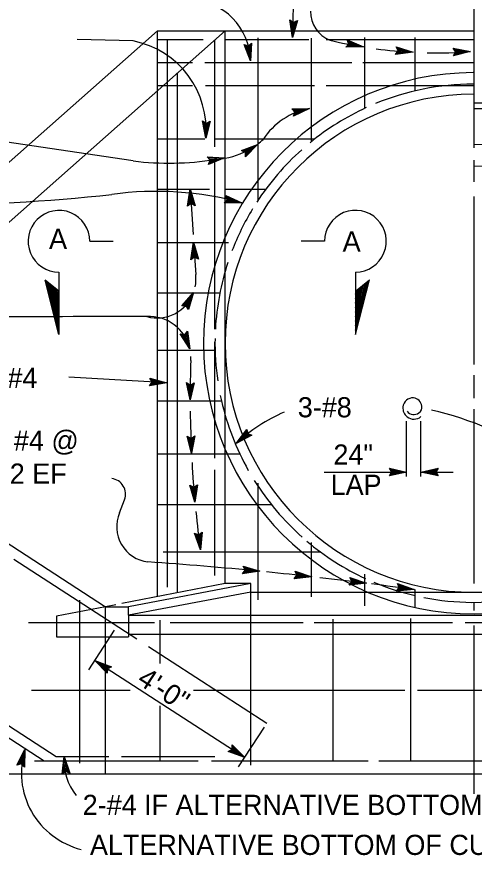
# Model space of a CAD drawing. Extents: x -894 to 866, y -472 to 714.
# Drawn here: x 120.6 to 279.5, y 273 to 564.3 of the extents above; entities that cross this region are included whole.
import ezdxf

# ---------------------------------------------------------------- set-up
doc = ezdxf.new("R2010")
doc.units = 0
for name, color, linetype in [('df_CULV-BOX', 7, 'Continuous'), ('df_CULV-BOX-anno', 7, 'Continuous'), ('pp_PRESENTATION', 7, 'Continuous'), ('str_Reinforcement-A', 7, 'Continuous'), ('str_Reinforcement-B', 7, 'Continuous')]:
    doc.layers.add(name, color=color, linetype=linetype)

msp = doc.modelspace()

# ---------------------------------------------------------------- linework, layer by layer
at = {"layer": 'df_CULV-BOX'}
for p, q in [((169.49, 559.37), (33.35, 438.87)), ((192.99, 559.37), (44.99, 428.37)), ((169.49, 559.37), (279.49, 559.37)), ((169.49, 362.89), (169.49, 559.37)), ((176.49, 364.25), (176.49, 544.77)), ((279.49, 534.37), (368.49, 534.37)), ((44.99, 428.37), (151.49, 359.37)), ((22.99, 375.3), (130.15, 305.87)), ((192.99, 367.47), (157.09, 360.47)), ((201.99, 367.47), (159.49, 359.37)), ((201.99, 367.47), (192.99, 367.47)), ((201.99, 364.42), (159.49, 356.37)), ((151.49, 359.37), (134.49, 356.06)), ((155.04, 360.07), (151.49, 359.37)), ((151.49, 301.37), (151.49, 359.37)), ((151.49, 359.37), (159.49, 359.37)), ((159.49, 356.37), (159.49, 359.37)), ((134.49, 356.06), (134.49, 348.9)), ((159.49, 356.37), (345.49, 356.37)), ((159.49, 356.37), (159.49, 348.9)), ((159.49, 349.87), (375.56, 349.87)), ((134.49, 348.9), (159.49, 348.9)), ((22.99, 301.37), (431.49, 301.37))]:
    msp.add_line(p, q, dxfattribs=at)
for centre, radius, start, end in [((279.49, 450.87), 94, 90.2251, 270.0058), ((279.49, 450.87), 90, 90.2345, 112.38), ((279.49, 450.87), 86.5, 90, 270), ((279.49, 450.87), 90, 114.6071, 129.2896), ((279.49, 438.37), 81.5, 270.0067, 90), ((279.49, 450.87), 90, 131.7093, 146.9864), ((279.49, 438.37), 74, 270, 90), ((279.49, 450.87), 90, 148.7676, 159.1287), ((279.49, 450.87), 90, 161.8146, 176.9065), ((279.49, 450.87), 90, 178.9868, 188.3774), ((279.49, 450.87), 90, 191.6094, 192.8347), ((279.49, 450.87), 90, 192.8347, 209.3781), ((279.49, 438.37), 77.5, 269.4449, 342.4448), ((279.49, 450.87), 90, 211.9694, 228.4508), ((279.49, 450.87), 90, 229.8058, 245.2288), ((279.49, 450.87), 90, 247.2365, 256.847), ((279.49, 450.87), 90, 258.8231, 269.522)]:
    msp.add_arc(centre, radius, start, end, dxfattribs=at)
at = {"layer": 'df_CULV-BOX-anno'}
for p, q in [((279.49, 518.7), (279.49, 579.32)), ((216.36, 557.1), (216.9, 573.15)), ((216.36, 557.1), (215.43, 563.17)), ((215.43, 563.17), (215.43, 563.17)), ((215.43, 563.17), (216.7, 562.28)), ((216.45, 558.48), (215.77, 562.91)), ((216.54, 559.85), (216.11, 562.71)), ((218.09, 562.99), (216.36, 557.1)), ((217.72, 562.8), (216.45, 558.47)), ((216.64, 561.23), (216.45, 562.45)), ((217.35, 562.59), (216.54, 559.85)), ((216.99, 562.44), (216.64, 561.23)), ((216.7, 562.28), (218.09, 562.99)), ((218.09, 562.99), (218.09, 562.99)), ((161.1, 555.86), (141.61, 556.35)), ((216.36, 557.1), (216.36, 557.1)), ((235.95, 554.8), (235.43, 556.27)), ((235.43, 556.27), (235.43, 556.27)), ((235.43, 556.27), (241.05, 553.78)), ((201.8, 548.95), (199.57, 554.68)), ((199.57, 554.68), (199.57, 554.68)), ((199.57, 554.68), (201.01, 554.09)), ((201.59, 550.33), (199.96, 554.5)), ((201.38, 551.69), (200.33, 554.38)), ((201.17, 553.05), (200.73, 554.2)), ((201.01, 554.09), (202.21, 555.09)), ((201.26, 554.31), (201.17, 553.05)), ((201.57, 554.53), (201.38, 551.69)), ((201.89, 554.82), (201.59, 550.32)), ((202.21, 555.09), (201.8, 548.95)), ((202.21, 555.09), (202.21, 555.09)), ((234.9, 553.65), (235.95, 554.8)), ((241.05, 553.78), (234.9, 553.65)), ((234.9, 553.65), (234.9, 553.65)), ((239.68, 554.05), (235.2, 553.96)), ((238.34, 554.32), (235.45, 554.26)), ((235.57, 555.88), (239.69, 554.05)), ((235.73, 555.48), (238.34, 554.32)), ((236.98, 554.6), (235.75, 554.57)), ((235.83, 555.11), (236.98, 554.6)), ((241.05, 553.78), (241.05, 553.78)), ((253.13, 552.41), (252.46, 553.82)), ((252.46, 553.82), (252.46, 553.82)), ((252.46, 553.82), (258.31, 551.94)), ((252.64, 553.45), (256.93, 552.06)), ((273.08, 552.02), (272.24, 553.34)), ((272.24, 553.34), (272.24, 553.34)), ((272.24, 553.34), (278.27, 552.16)), ((252.21, 551.16), (253.13, 552.41)), ((258.31, 551.94), (252.21, 551.16)), ((252.21, 551.16), (252.21, 551.16)), ((256.92, 552.06), (252.48, 551.5)), ((255.56, 552.19), (252.69, 551.83)), ((252.84, 553.07), (255.56, 552.19)), ((254.18, 552.32), (252.95, 552.17)), ((252.98, 552.71), (254.18, 552.32)), ((258.31, 551.94), (258.31, 551.94)), ((278.27, 552.16), (272.31, 550.67)), ((272.31, 550.67), (273.08, 552.02)), ((272.31, 550.67), (272.31, 550.67)), ((272.47, 552.99), (276.9, 552.12)), ((276.88, 552.12), (272.54, 551.04)), ((272.71, 552.64), (275.51, 552.09)), ((275.51, 552.09), (272.71, 551.39)), ((272.9, 552.3), (274.13, 552.05)), ((274.13, 552.05), (272.93, 551.75)), ((278.27, 552.16), (278.27, 552.16)), ((201.8, 548.95), (201.8, 548.95)), ((216.13, 532.29), (222.28, 532.43)), ((217.23, 531.18), (216.13, 532.29)), ((216.13, 532.29), (216.13, 532.29)), ((216.43, 532), (220.94, 532.1)), ((216.74, 531.71), (219.59, 531.77)), ((222.28, 532.43), (216.77, 529.7)), ((216.77, 529.7), (217.23, 531.18)), ((220.93, 532.09), (216.91, 530.1)), ((216.99, 531.41), (218.25, 531.44)), ((219.59, 531.77), (217, 530.48)), ((218.25, 531.44), (217.14, 530.89)), ((222.28, 532.43), (222.28, 532.43)), ((186.26, 522.07), (185.2, 528.12)), ((185.2, 528.12), (185.2, 528.12)), ((185.2, 528.12), (186.49, 527.26)), ((186.32, 523.46), (185.54, 527.87)), ((186.38, 524.83), (185.88, 527.68)), ((186.45, 526.21), (186.23, 527.43)), ((187.86, 528), (186.26, 522.07)), ((187.5, 527.8), (186.32, 523.44)), ((187.13, 527.58), (186.38, 524.83)), ((186.77, 527.42), (186.45, 526.21)), ((186.49, 527.26), (187.86, 528)), ((187.86, 528), (187.86, 528)), ((216.77, 529.7), (216.77, 529.7)), ((186.26, 522.07), (186.26, 522.07)), ((161.1, 514.17), (116.45, 520.83)), ((204.29, 519.95), (204.29, 519.95)), ((186.81, 515.56), (186.81, 515.56)), ((198.67, 517.82), (198.67, 517.82)), ((200.11, 515.64), (200.11, 515.64)), ((187.26, 512.99), (187.26, 512.99)), ((192.82, 515.27), (192.82, 515.27)), ((279.49, 506.96), (279.49, 514.47)), ((179.89, 498.48), (180.83, 504.55)), ((180.83, 504.55), (181.89, 488.62)), ((180.83, 504.55), (180.83, 504.55)), ((180.83, 504.55), (182.56, 498.65)), ((180.23, 498.72), (180.92, 503.17)), ((180.58, 498.97), (181.01, 501.79)), ((180.93, 503.16), (182.18, 498.86)), ((181.01, 501.79), (181.83, 499.02)), ((193.76, 500.72), (193.26, 502.2)), ((193.26, 502.2), (193.26, 502.2)), ((193.26, 502.2), (198.84, 499.62)), ((193.4, 501.81), (197.49, 499.91)), ((193.55, 501.41), (196.14, 500.21)), ((193.65, 501.03), (194.79, 500.5)), ((279.49, 443.54), (279.49, 501.79)), ((181.18, 499.36), (179.89, 498.48)), ((179.89, 498.48), (179.89, 498.48)), ((180.91, 499.17), (181.1, 500.42)), ((181.1, 500.42), (181.45, 499.23)), ((182.56, 498.65), (181.18, 499.36)), ((182.56, 498.65), (182.56, 498.65)), ((192.7, 499.59), (193.76, 500.72)), ((198.84, 499.62), (192.7, 499.59)), ((192.7, 499.59), (192.7, 499.59)), ((197.48, 499.91), (193, 499.89)), ((196.14, 500.21), (193.25, 500.19)), ((194.79, 500.5), (193.55, 500.5)), ((198.84, 499.62), (198.84, 499.62)), ((181.12, 479.86), (182.06, 485.93)), ((181.46, 480.1), (182.16, 484.56)), ((182.06, 485.93), (182.81, 474.7)), ((182.06, 485.93), (182.06, 485.93)), ((182.06, 485.93), (183.79, 480.03)), ((182.16, 484.55), (183.41, 480.25)), ((182.41, 480.75), (181.12, 479.86)), ((181.81, 480.36), (182.24, 483.18)), ((182.14, 480.55), (182.34, 481.8)), ((182.24, 483.18), (183.06, 480.4)), ((182.34, 481.8), (182.68, 480.61)), ((183.79, 480.03), (182.41, 480.75)), ((181.12, 479.86), (181.12, 479.86)), ((183.79, 480.03), (183.79, 480.03)), ((177.96, 463.88), (182.06, 468.46)), ((178.38, 463.9), (181.39, 467.25)), ((178.81, 463.92), (180.71, 466.05)), ((180.71, 466.05), (179.88, 463.28)), ((181.39, 467.24), (180.09, 462.96)), ((182.06, 468.46), (180.29, 462.57)), ((182.06, 468.46), (182.06, 468.46)), ((179.52, 463.92), (177.96, 463.88)), ((177.96, 463.88), (177.96, 463.88)), ((179.19, 463.91), (180.03, 464.85)), ((180.29, 462.57), (179.52, 463.92)), ((180.03, 464.85), (179.68, 463.66)), ((180.29, 462.57), (180.29, 462.57)), ((178.96, 453.81), (179.94, 455.03)), ((179.43, 454.36), (179.8, 451.53)), ((179.69, 454.7), (180.28, 450.23)), ((179.94, 455.03), (179.94, 455.03)), ((179.94, 455.03), (180.75, 448.93)), ((180.75, 448.93), (177.44, 454.11)), ((177.44, 454.11), (177.44, 454.11)), ((177.44, 454.11), (178.96, 453.81)), ((180.27, 450.24), (177.86, 454.01)), ((179.8, 451.53), (178.24, 453.96)), ((179.33, 452.82), (178.66, 453.87)), ((179.16, 454.07), (179.33, 452.82)), ((180.75, 448.93), (180.75, 448.93)), ((279.49, 431.79), (279.49, 439.78)), ((172.82, 437.08), (138.77, 439.05)), ((166.75, 436.09), (167.63, 437.38)), ((172.82, 437.08), (166.75, 436.09)), ((167.63, 437.38), (166.9, 438.76)), ((166.9, 438.76), (166.9, 438.76)), ((166.9, 438.76), (172.82, 437.08)), ((171.43, 437.15), (167, 436.44)), ((167.1, 438.39), (171.44, 437.16)), ((170.06, 437.24), (167.2, 436.78)), ((167.31, 438.02), (170.06, 437.24)), ((168.68, 437.32), (167.46, 437.12)), ((167.47, 437.66), (168.68, 437.32)), ((172.82, 437.08), (172.82, 437.08)), ((180.87, 431.16), (179.63, 437.18)), ((179.63, 437.18), (179.63, 437.18)), ((179.63, 437.18), (180.95, 436.36)), ((180.88, 432.55), (179.99, 436.94)), ((182.3, 437.14), (180.87, 431.16)), ((181.94, 436.93), (180.89, 432.54)), ((180.95, 436.36), (182.3, 437.14)), ((182.3, 437.14), (182.3, 437.14)), ((166.75, 436.09), (166.75, 436.09)), ((180.91, 433.92), (180.33, 436.76)), ((180.93, 435.31), (180.69, 436.52)), ((181.58, 436.7), (180.91, 433.92)), ((181.23, 436.53), (180.93, 435.31)), ((180.87, 431.16), (180.87, 431.16)), ((279.49, 367.47), (279.49, 428.03)), ((256.06, 404.62), (256.06, 423.79)), ((261.02, 404.62), (261.02, 423.79)), ((196.9, 416.02), (200.6, 420.93)), ((197.95, 416.93), (200.65, 420.51)), ((199, 417.82), (200.74, 420.13)), ((200.05, 418.71), (200.8, 419.7)), ((200.6, 420.93), (200.6, 420.93)), ((200.6, 420.93), (200.85, 419.4)), ((200.85, 419.4), (202.33, 418.9)), ((181.33, 412.64), (179.82, 418.6)), ((179.82, 418.6), (179.82, 418.6)), ((179.82, 418.6), (181.18, 417.84)), ((181.29, 414.03), (180.19, 418.38)), ((181.25, 415.4), (180.54, 418.21)), ((181.21, 416.79), (180.91, 417.99)), ((181.18, 417.84), (182.49, 418.68)), ((181.45, 418.02), (181.21, 416.79)), ((181.79, 418.21), (181.25, 415.4)), ((182.14, 418.45), (181.29, 414.02)), ((182.49, 418.68), (181.33, 412.64)), ((182.49, 418.68), (182.49, 418.68)), ((202.33, 418.9), (196.9, 416.02)), ((201.94, 419.03), (197.95, 416.92)), ((201.52, 419.15), (199, 417.82)), ((201.17, 419.3), (200.05, 418.71)), ((202.33, 418.9), (202.33, 418.9)), ((196.9, 416.02), (196.9, 416.02)), ((181.33, 412.64), (181.33, 412.64)), ((227.4, 406.11), (256.06, 406.11)), ((250.86, 406.11), (250.06, 407.45)), ((250.06, 407.45), (250.06, 407.45)), ((250.06, 407.45), (256.06, 406.11)), ((256.06, 406.11), (250.06, 404.78)), ((250.06, 404.78), (250.86, 406.11)), ((250.28, 407.09), (254.68, 406.11)), ((254.67, 406.11), (250.29, 405.14)), ((253.3, 406.11), (250.47, 405.49)), ((250.51, 406.73), (253.3, 406.11)), ((250.69, 406.39), (251.91, 406.11)), ((251.91, 406.11), (250.71, 405.85)), ((256.06, 406.11), (256.06, 406.11)), ((261.02, 406.11), (267.02, 407.44)), ((261.02, 406.11), (272.24, 406.11)), ((267.02, 404.77), (261.02, 406.11)), ((261.02, 406.11), (261.02, 406.11)), ((261.02, 406.11), (261.02, 406.11)), ((266.8, 405.13), (262.4, 406.11)), ((262.41, 406.11), (266.79, 407.08)), ((263.78, 406.11), (266.61, 406.73)), ((266.57, 405.49), (263.78, 406.11)), ((265.16, 406.11), (266.37, 406.37)), ((266.39, 405.83), (265.16, 406.11)), ((267.02, 407.44), (266.22, 406.11)), ((266.22, 406.11), (267.02, 404.77)), ((267.02, 407.44), (267.02, 407.44)), ((250.06, 404.78), (250.06, 404.78)), ((267.02, 404.77), (267.02, 404.77)), ((182.53, 395.67), (180.76, 401.55)), ((180.76, 401.55), (180.76, 401.55)), ((180.76, 401.55), (182.14, 400.86)), ((182.42, 397.06), (181.13, 401.35)), ((182.33, 398.43), (181.49, 401.2)), ((182.22, 399.8), (181.87, 400.99)), ((182.14, 400.86), (183.42, 401.75)), ((182.41, 401.05), (182.22, 399.8)), ((182.74, 401.25), (182.33, 398.43)), ((183.08, 401.51), (182.43, 397.05)), ((183.42, 401.75), (182.53, 395.67)), ((183.42, 401.75), (183.42, 401.75)), ((156.29, 391.94), (158.05, 396.53)), ((182.53, 395.67), (182.53, 395.67)), ((184.41, 379.11), (182.39, 384.91)), ((182.39, 384.91), (182.39, 384.91)), ((182.39, 384.91), (183.8, 384.28)), ((184.24, 380.49), (182.77, 384.72)), ((184.09, 381.86), (183.14, 384.59)), ((183.93, 383.23), (183.52, 384.4)), ((183.8, 384.28), (185.04, 385.23)), ((184.06, 384.48), (183.93, 383.23)), ((184.38, 384.7), (184.09, 381.86)), ((184.71, 384.97), (184.25, 380.48)), ((185.04, 385.23), (184.41, 379.11)), ((185.04, 385.23), (185.04, 385.23)), ((184.41, 379.11), (184.41, 379.11)), ((199.92, 372.1), (199.24, 373.5)), ((199.24, 373.5), (199.24, 373.5)), ((199.24, 373.5), (205.1, 371.66)), ((199.42, 373.12), (203.73, 371.78)), ((199.01, 370.84), (199.92, 372.1)), ((205.1, 371.66), (199.01, 370.84)), ((199.01, 370.84), (199.01, 370.84)), ((203.72, 371.77), (199.28, 371.18)), ((202.35, 371.9), (199.48, 371.51)), ((199.62, 372.75), (202.35, 371.9)), ((200.97, 372.01), (199.75, 371.84)), ((199.77, 372.39), (200.97, 372.01)), ((205.1, 371.66), (205.1, 371.66)), ((217.01, 369.08), (217.94, 370.32)), ((221.73, 369.91), (217.28, 369.41)), ((217.94, 370.32), (217.29, 371.73)), ((217.29, 371.73), (217.29, 371.73)), ((217.29, 371.73), (223.12, 369.77)), ((217.47, 371.36), (221.74, 369.91)), ((220.37, 370.06), (217.49, 369.74)), ((217.66, 370.97), (220.37, 370.06)), ((219, 370.21), (217.76, 370.07)), ((217.8, 370.61), (219, 370.21)), ((223.12, 369.77), (217.01, 369.08)), ((217.01, 369.08), (217.01, 369.08)), ((223.12, 369.77), (223.12, 369.77)), ((236.05, 366.89), (237, 368.11)), ((242.16, 367.49), (236.05, 366.89)), ((240.78, 367.66), (236.32, 367.22)), ((237, 368.11), (236.37, 369.54)), ((236.37, 369.54), (236.37, 369.54)), ((236.37, 369.54), (242.16, 367.49)), ((236.54, 369.16), (240.79, 367.66)), ((239.42, 367.83), (236.54, 367.54)), ((236.73, 368.78), (239.42, 367.83)), ((238.05, 367.99), (236.82, 367.87)), ((236.86, 368.41), (238.05, 367.99)), ((242.16, 367.49), (242.16, 367.49)), ((253.51, 365.99), (252.89, 367.42)), ((252.89, 367.42), (252.89, 367.42)), ((252.89, 367.42), (258.66, 365.3)), ((253.06, 367.04), (257.3, 365.48)), ((236.05, 366.89), (236.05, 366.89)), ((252.54, 364.77), (253.51, 365.99)), ((258.66, 365.3), (252.54, 364.77)), ((252.54, 364.77), (252.54, 364.77)), ((257.28, 365.48), (252.82, 365.1)), ((255.93, 365.67), (253.04, 365.42)), ((253.25, 366.65), (255.93, 365.67)), ((254.56, 365.85), (253.32, 365.74)), ((253.37, 366.28), (254.56, 365.85)), ((258.66, 365.3), (258.66, 365.3)), ((279.49, 358.04), (279.49, 360.64)), ((279.49, 294.37), (279.49, 352.87)), ((154.49, 351.25), (145.56, 337.46)), ((147.78, 340.66), (199.81, 306.95)), ((152.09, 336.28), (147.78, 340.66)), ((147.78, 340.66), (147.78, 340.66)), ((147.78, 340.66), (153.54, 338.52)), ((152.1, 336.69), (148.94, 339.91)), ((148.95, 339.91), (153.15, 338.34)), ((152.1, 337.12), (150.1, 339.16)), ((150.1, 339.16), (152.81, 338.15)), ((152.14, 337.51), (151.26, 338.41)), ((151.26, 338.41), (152.42, 337.98)), ((152.14, 337.84), (152.09, 336.28)), ((153.54, 338.52), (152.14, 337.84)), ((153.54, 338.52), (153.54, 338.52)), ((152.09, 336.28), (152.09, 336.28)), ((206.53, 317.54), (197.59, 303.75)), ((120.69, 304.31), (123.48, 309.79)), ((123.48, 309.79), (123.28, 303.65)), ((123.48, 309.79), (123.48, 309.79)), ((194.05, 309.1), (195.45, 309.78)), ((199.81, 306.95), (194.05, 309.1)), ((194.05, 309.1), (194.05, 309.1)), ((198.64, 307.71), (194.45, 309.27)), ((197.49, 308.46), (194.78, 309.47)), ((196.34, 309.21), (195.18, 309.64)), ((195.45, 309.78), (195.51, 311.34)), ((195.45, 310.11), (196.34, 309.21)), ((195.49, 310.92), (198.65, 307.7)), ((195.49, 310.49), (197.49, 308.46)), ((195.51, 311.34), (195.51, 311.34)), ((195.51, 311.34), (199.81, 306.95)), ((121.09, 304.43), (123.14, 308.46)), ((121.5, 304.57), (122.79, 307.12)), ((121.88, 304.66), (122.45, 305.78)), ((122.45, 305.78), (122.41, 304.54)), ((122.79, 307.12), (122.7, 304.22)), ((123.14, 308.44), (122.99, 303.97)), ((136.39, 301.21), (137.05, 307.33)), ((136.72, 301.47), (137.2, 305.95)), ((137.05, 307.33), (137.05, 307.33)), ((137.05, 307.33), (139.05, 301.51)), ((137.21, 305.94), (138.66, 301.71)), ((199.81, 306.95), (199.81, 306.95)), ((122.19, 304.75), (120.69, 304.31)), ((120.69, 304.31), (120.69, 304.31)), ((123.28, 303.65), (122.19, 304.75)), ((123.28, 303.65), (123.28, 303.65)), ((137.05, 301.74), (137.36, 304.58)), ((137.36, 304.58), (138.3, 301.84)), ((137.38, 301.96), (137.51, 303.21)), ((137.51, 303.21), (137.91, 302.04)), ((137.63, 302.16), (136.39, 301.21)), ((136.39, 301.21), (136.39, 301.21)), ((139.05, 301.51), (137.63, 302.16)), ((139.05, 301.51), (139.05, 301.51))]:
    msp.add_line(p, q, dxfattribs=at)
for points in [[(198.67, 517.82), (204.29, 519.95), (200.11, 515.64), (200.09, 516.05), (203.16, 519.2), (199.04, 517.65), (199.4, 517.47), (202.03, 518.47), (200.07, 516.45), (200.06, 516.86), (200.91, 517.73), (199.76, 517.3), (200.05, 517.16), (200.11, 515.64), (200.05, 517.16)], [(186.81, 515.56), (192.82, 515.27), (187.26, 512.99), (187.4, 513.37), (191.48, 515.03), (187.08, 515.26), (187.34, 514.95), (190.15, 514.81), (187.55, 513.74), (187.7, 514.12), (188.82, 514.58), (187.6, 514.64), (187.81, 514.4), (187.26, 512.99), (187.81, 514.4)]]:
    msp.add_lwpolyline(points, close=True, dxfattribs=at)
for centre, radius, start, end in [((180.33, 548.67), 21.48, 0.7479, 88.4994), ((233.52, 566.22), 10.91, 179.9997, 248.0093), ((155.03, 525.08), 31.37, 354.4864, 78.8509), ((266.5, 710.61), 158.89, 256.5093, 260.7827), ((266.5, 710.61), 158.89, 262.3805, 267.0453), ((266.5, 710.61), 158.89, 268.8213, 274.2511), ((226.93, 508.12), 24.75, 100.84, 146.961), ((187.72, 542.46), 27.85, 306.7137, 311.5313), ((187.72, 542.46), 27.85, 280.9648, 303.3497), ((173.49, 617.29), 103.86, 263.1458, 278.8466), ((187.72, 542.46), 27.85, 273.6015, 279.7552), ((87.49, 1092.59), 593.71, 269.81893, 276.40276), ((169, 390.24), 113.38, 74.74, 97.7566), ((169.42, 473.13), 13.48, 348.5145, 6.6933), ((169.42, 473.13), 13.48, 254.3723, 339.7223), ((164.58, -7310.67), 7770.82, 89.991075, 90.854158), ((166.69, 445.75), 14.42, 12.7341, 93.5835), ((166.69, 445.75), 14.42, 356.4165, 1.828), ((574.55, 431.83), 393.68, 178.1042, 180.0971), ((258.26, 428.39), 3.52, 86.7572, 174.4668), ((258.04, 428.57), 3.36, 7.8538, 82.8538), ((258.6, 428.36), 3.86, 174.4668, 232.6218), ((259.02, 428.65), 2.38, 303.4186, 9.2408), ((574.55, 431.83), 393.68, 180.6708, 182.7935), ((235.44, 375.4), 56, 112.9992, 133.4942), ((258.59, 429.28), 3.15, 220.3595, 303.6549), ((258.58, 428.34), 3.83, 232.6218, 309.5008), ((238.66, 315.58), 115.09, 35.2012, 76.9192), ((574.55, 431.83), 393.68, 183.2619, 185.2699), ((152.97, 398.48), 5.44, 339.0291, 83.0633), ((167.65, 387.15), 12.32, 157.1448, 263.0583), ((574.55, 431.83), 393.68, 185.7447, 187.6956), ((74.69, -954.13), 1332.19, 84.38203, 86.06301), ((74.69, -954.13), 1332.19, 83.60304, 84.28598), ((74.69, -954.13), 1332.19, 82.77801, 83.48229), ((74.69, -954.13), 1332.19, 82.06211, 82.70433), ((149.6, 301.63), 27.36, 162.6465, 256.1224), ((155.9, 305.84), 18.91, 175.4794, 219.5254)]:
    msp.add_arc(centre, radius, start, end, dxfattribs=at)
at = {"layer": 'pp_PRESENTATION'}
for p, q in [((227.56, 486.32), (219.41, 486.32)), ((146.03, 486.28), (154.18, 486.28)), ((135.31, 475.57), (135.31, 453.86)), ((238.27, 475.61), (238.27, 453.9)), ((135.31, 453.86), (130.48, 472.81)), ((135.31, 468.9), (130.48, 472.81)), ((135.31, 455.42), (130.98, 472.41)), ((135.31, 456.98), (131.48, 472)), ((238.27, 453.9), (243.11, 472.85)), ((238.27, 468.94), (243.11, 472.85)), ((238.27, 455.46), (242.6, 472.45)), ((238.27, 457.02), (242.1, 472.04)), ((135.31, 458.54), (131.98, 471.59)), ((135.31, 460.09), (132.48, 471.19)), ((135.31, 461.65), (132.98, 470.78)), ((135.31, 463.21), (133.48, 470.38)), ((135.31, 464.77), (133.99, 469.97)), ((135.31, 466.33), (134.49, 469.57)), ((135.31, 467.89), (134.99, 469.16)), ((238.27, 458.58), (241.6, 471.64)), ((238.27, 460.13), (241.1, 471.23)), ((238.27, 461.69), (240.6, 470.82)), ((238.27, 463.25), (240.1, 470.42)), ((238.27, 464.81), (239.6, 470.01)), ((238.27, 466.37), (239.1, 469.61)), ((238.27, 467.93), (238.6, 469.2))]:
    msp.add_line(p, q, dxfattribs=at)
for centre, start, end in [((135.31, 486.28), 359.9995, 270), ((238.27, 486.32), 270, 180.0005)]:
    msp.add_arc(centre, 10.72, start, end, dxfattribs=at)
at = {"layer": 'str_Reinforcement-A'}
for p, q in [((169.49, 556.37), (185.42, 556.37)), ((193.03, 556.37), (222.12, 556.37)), ((228.1, 556.37), (279.49, 556.37)), ((169.49, 548.37), (181.62, 548.37)), ((185.97, 548.37), (237.07, 548.37)), ((240.87, 548.37), (279.49, 548.37)), ((169.49, 540.37), (181.62, 540.37)), ((186.24, 540.37), (224.02, 540.37)), ((228.1, 540.37), (279.49, 540.37)), ((366.43, 532.32), (279.49, 532.32)), ((169.49, 521.87), (185.97, 521.87)), ((189.23, 521.87), (224.18, 521.87)), ((169.49, 504.37), (187.6, 504.37)), ((193.31, 504.37), (207.11, 504.37)), ((169.49, 485.87), (194.17, 485.87)), ((169.49, 468.37), (191.2, 468.37)), ((169.49, 448.42), (189.52, 448.42)), ((169.49, 430.92), (191.73, 430.92)), ((169.49, 412.42), (198.12, 412.42)), ((169.49, 394.92), (209, 394.92)), ((171.5, 378.42), (226.1, 378.42)), ((201.95, 364.37), (345.59, 364.37)), ((124.67, 353.87), (168.43, 353.87)), ((173.87, 353.87), (220.08, 353.87)), ((223.89, 353.87), (272, 353.87)), ((276.35, 353.87), (319.57, 353.87)), ((125.76, 330.37), (160.06, 330.37)), ((182.03, 330.37), (255.42, 330.37)), ((259.77, 330.37), (319.02, 330.37)), ((126.85, 305.87), (183.66, 305.87)), ((188.28, 305.87), (242.64, 305.87)), ((246.45, 305.87), (307.61, 305.87))]:
    msp.add_line(p, q, dxfattribs=at)
at = {"layer": 'str_Reinforcement-B'}
for p, q in [((192.99, 367.47), (192.99, 559.37)), ((172.99, 366.16), (172.99, 556.37)), ((189.49, 519.05), (189.49, 556.28)), ((204.49, 500.62), (204.49, 556.92)), ((222.99, 520.93), (222.99, 556.83)), ((241.49, 532.46), (241.49, 557.11)), ((258.99, 538.51), (258.99, 557.02)), ((189.49, 455.72), (189.49, 513.62)), ((189.49, 411.01), (189.49, 451.37)), ((189.49, 370.16), (189.49, 406.93)), ((204.49, 361.78), (204.49, 402.33)), ((222.99, 362.82), (222.99, 381.65)), ((119.62, 375.85), (162.34, 348.17)), ((241.49, 359.71), (241.49, 370.67)), ((201.99, 304.33), (201.99, 367.47)), ((258.99, 359.14), (258.99, 365.36)), ((142.49, 305), (142.49, 361.67)), ((170.49, 339.65), (170.49, 354.74)), ((230.49, 305.87), (230.49, 354.98)), ((257.49, 305.87), (257.49, 355.27)), ((166.42, 345.53), (207.44, 318.95)), ((170.49, 305.87), (170.49, 324.97)), ((117.73, 318.09), (134.27, 307.37)), ((134.27, 307.37), (152.67, 307.37)), ((157.02, 307.37), (189.39, 307.37))]:
    msp.add_line(p, q, dxfattribs=at)

# ---------------------------------------------------------------- texts
at = {"layer": 'df_CULV-BOX-anno'}
for s, p in [('3-#4', (109.08, 435.36)), ('3-#8', (218.25, 425.14)), ('#4 @', (119.66, 413.55)), ('24"', (230.63, 408.72)), ('12 EF', (113.02, 402.09)), ('LAP', (229.66, 398.22)), ('2-#4 IF ALTERNATIVE BOTTOM IS USED', (143.54, 287.04)), ('ALTERNATIVE BOTTOM OF CUTOFF WALL', (146.07, 273.15))]:
    msp.add_text(s, height=7, dxfattribs=at).set_placement(p)
msp.add_text('4\'-0"', height=7, rotation=327.0613, dxfattribs=at).set_placement((162.01, 332.88))
at = {"layer": 'pp_PRESENTATION'}
for p in [(131.82, 483.57), (233.79, 482.66)]:
    msp.add_text('A', height=7.09, dxfattribs=at).set_placement(p)

doc.saveas('drawing.dxf')
